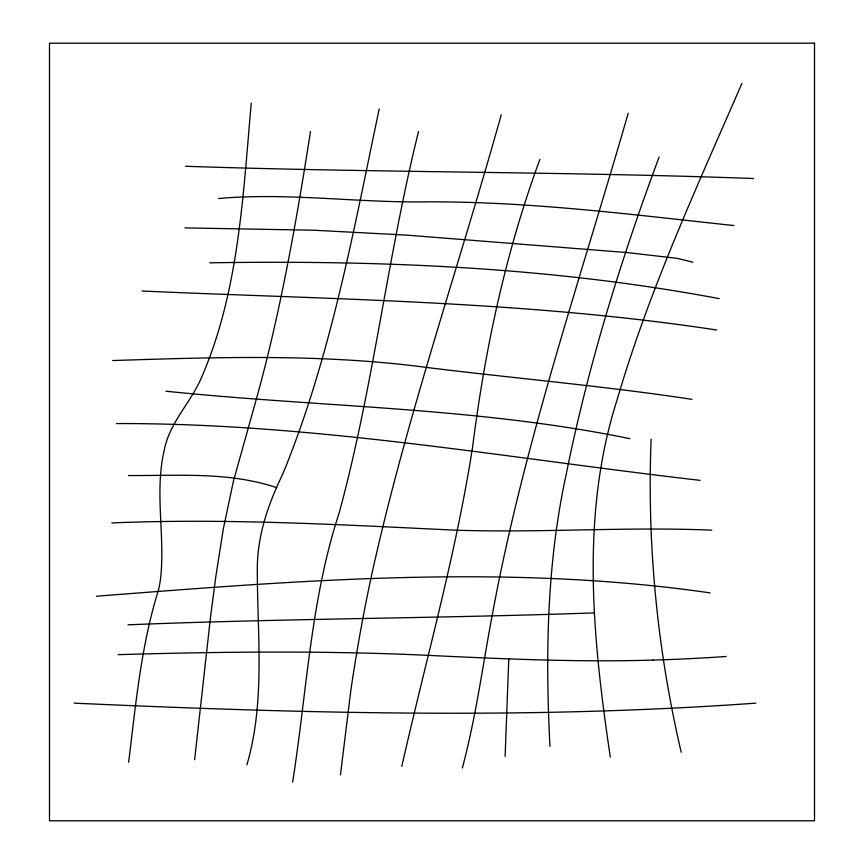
<?xml version="1.0" encoding="UTF-8"?>
<svg xmlns="http://www.w3.org/2000/svg" width="864" height="864" viewBox="0 0 864 864"><rect width="100%" height="100%" fill="white"/><g stroke="black" fill="none" stroke-linecap="round" stroke-linejoin="round"><path stroke-width="1.3" d="M505.116 756.356L508.788 658.886M651.11 439.193C646.931 544.201 657.31 649.868 681.188 752.188M251.273 103.086C242.87 196.268 238.918 293.404 200.34 380.149C189.454 404.006 169.355 423.446 164.311 449.896C154.375 491.929 165.089 535.043 160.704 577.444A134.978 134.978 0 0 1 158.62 589.529C141.048 645.516 135.81 704.236 128.639 762.199M194.627 759.726L210.6 616.367L215.86 576.277L223.279 529.092L233.464 480.978L256.586 398.282A1541.873 1541.873 0 0 0 269.19 349.574C286.448 277.603 299.106 204.617 310.478 131.512M340.448 774.976L350.838 690.444A1730.106 1730.106 0 0 1 371.498 575.694C405.81 419.666 458.287 268.477 501.25 114.772M292.648 782.006C306.893 691.902 310.576 600.005 339.239 512.665C373.324 387.32 387.202 257.558 418.522 131.512M379.199 108.929C353.3 231.952 330.696 357.156 282.787 474.001C268.186 504.047 256.975 536.36 257.321 570.164C257.288 634.986 265.378 701.525 246.92 764.759M401.803 766.4C425.79 660.128 455.782 555.023 472.565 447.25C484.952 349.261 505.645 252.169 539.914 159.354M462.348 767.999C475.956 717.196 482.782 664.88 492.577 613.278C524.059 443.232 580.381 279.04 628.225 113.206M659.102 157.108C620.536 260.582 587.833 366.487 566.104 474.844C546.718 563.933 545.303 655.646 549.958 746.345M741.906 83.408C696.73 187.456 648.821 290.941 617.015 400.097C580.079 515.7 592.823 639.328 610.319 757.166M96.368 596.225C300.078 580.446 506.833 563.393 710.089 592.888M755.795 703.145C528.908 719.485 301.104 713.383 74.088 703.145M594.464 612.9C439.031 618.408 283.435 618.484 128.012 624.823M218.57 198.504C288.803 192.305 358.733 203.126 428.933 201.841C531.025 201.614 632.47 214.65 733.784 225.547M112.709 360.547C218.257 357.134 324.486 353.581 429.451 367.805C516.91 378.551 604.789 386.122 691.934 399.341M118.12 654.664C222.869 651.629 327.758 650.473 432.475 655.571C505.969 659.038 579.56 662.31 653.152 660.085M128.444 475.535C177.811 475.848 229.338 471.539 276.815 487.728M111.802 522.936C226.292 518.13 340.654 524.75 454.961 530.161C540.562 533.023 626.195 526.565 711.785 530.161M209.801 262.818C380.149 260.107 551.416 267.008 719.172 298.631M184.885 227.891L313.87 230.224L406.026 235.073L627.145 252.569L677.052 258.336L692.842 262.192M116.424 423.565C312.476 422.95 505.958 457.996 700.099 480.362M185.501 166.266C374.803 172.714 564.289 171.482 753.57 178.524M142.052 291.017C333.752 299.581 526.738 301.05 716.796 330.016M165.845 391.198C320.458 407.268 477.198 407.192 629.899 438.685M726.224 656.467A1730.959 1730.959 0 0 1 653.152 660.085M814.514 43.2L49.486 43.2L49.486 820.8L814.514 820.8L814.514 43.2"/></g></svg>
